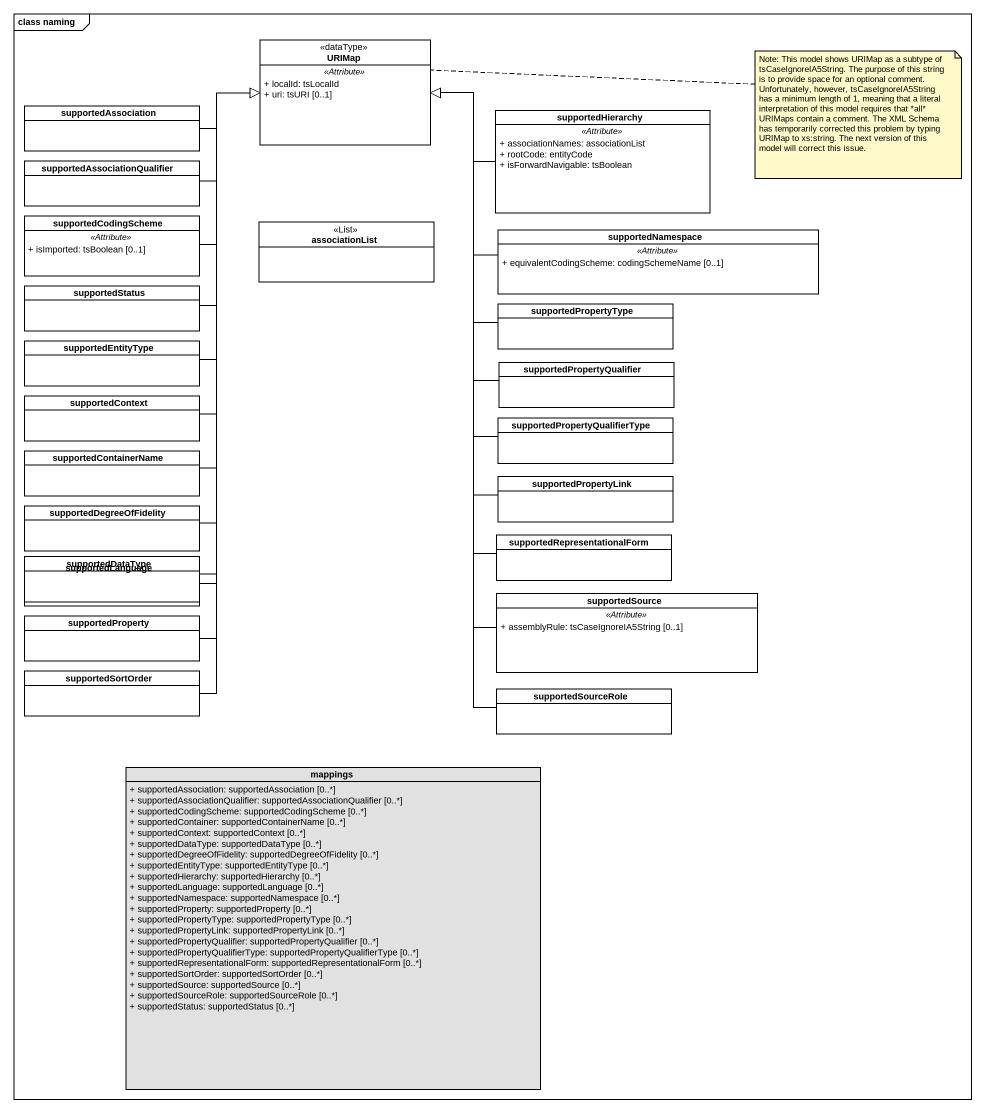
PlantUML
@startuml
mainframe class naming
hide circle
hide empty members
skinparam classAttributeIconSize 0
class URIMap <<dataType>> #FFFFFF {
  .. <<Attribute>> ..
  + localId: tsLocalId
  + uri: tsURI [0..1]
}
class supportedAssociation #FFFFFF
class supportedHierarchy #FFFFFF {
  .. <<Attribute>> ..
  + associationNames: associationList
  + rootCode: entityCode
  + isForwardNavigable: tsBoolean
}
class "supportedAssociationQualifier" as supportedAssociationQualifie #FFFFFF
class supportedCodingScheme #FFFFFF {
  .. <<Attribute>> ..
  + isImported: tsBoolean [0..1]
}
class associationList <<List>> #FFFFFF
class supportedNamespace #FFFFFF {
  .. <<Attribute>> ..
  + equivalentCodingScheme: codingSchemeName [0..1]
}
class supportedStatus #FFFFFF
class supportedPropertyType #FFFFFF
class supportedEntityType #FFFFFF
class supportedPropertyQualifier #FFFFFF
class supportedContext #FFFFFF
class "supportedPropertyQualifierType" as supportedPropertyQualifierTy #FFFFFF
class supportedContainerName #FFFFFF
class supportedPropertyLink #FFFFFF
class supportedDegreeOfFidelity #FFFFFF
class supportedDataType #FFFFFF
class "supportedRepresentationalForm" as supportedRepresentationalFor #FFFFFF
class supportedLanguage #FFFFFF
class supportedSource #FFFFFF {
  .. <<Attribute>> ..
  + assemblyRule: tsCaseIgnoreIA5String [0..1]
}
class supportedProperty #FFFFFF
class supportedSortOrder #FFFFFF
class supportedSourceRole #FFFFFF
class mappings #E1E1E1 {
  + supportedAssociation: supportedAssociation [0..*]
  + supportedAssociationQualifier: supportedAssociationQualifier [0..*]
  + supportedCodingScheme: supportedCodingScheme [0..*]
  + supportedContainer: supportedContainerName [0..*]
  + supportedContext: supportedContext [0..*]
  + supportedDataType: supportedDataType [0..*]
  + supportedDegreeOfFidelity: supportedDegreeOfFidelity [0..*]
  + supportedEntityType: supportedEntityType [0..*]
  + supportedHierarchy: supportedHierarchy [0..*]
  + supportedLanguage: supportedLanguage [0..*]
  + supportedNamespace: supportedNamespace [0..*]
  + supportedProperty: supportedProperty [0..*]
  + supportedPropertyType: supportedPropertyType [0..*]
  + supportedPropertyLink: supportedPropertyLink [0..*]
  + supportedPropertyQualifier: supportedPropertyQualifier [0..*]
  + supportedPropertyQualifierType: supportedPropertyQualifierType [0..*]
  + supportedRepresentationalForm: supportedRepresentationalForm [0..*]
  + supportedSortOrder: supportedSortOrder [0..*]
  + supportedSource: supportedSource [0..*]
  + supportedSourceRole: supportedSourceRole [0..*]
  + supportedStatus: supportedStatus [0..*]
}
supportedAssociation -right-|> URIMap
supportedHierarchy -left-|> URIMap
supportedAssociationQualifie -right-|> URIMap
supportedCodingScheme -up-|> URIMap
supportedNamespace -left-|> URIMap
supportedStatus -up-|> URIMap
supportedPropertyType -up-|> URIMap
supportedEntityType -up-|> URIMap
supportedPropertyQualifier -up-|> URIMap
supportedContext -up-|> URIMap
supportedPropertyQualifierTy -up-|> URIMap
supportedContainerName -up-|> URIMap
supportedPropertyLink -up-|> URIMap
supportedDegreeOfFidelity -up-|> URIMap
supportedDataType -up-|> URIMap
supportedRepresentationalFor -up-|> URIMap
supportedLanguage -up-|> URIMap
supportedSource -up-|> URIMap
supportedProperty -up-|> URIMap
supportedSortOrder -up-|> URIMap
supportedSourceRole -up-|> URIMap
note right of URIMap : Note: This model shows URIMap as a subtype of tsCaseIgnoreIA5String. The purpose of this string is to provide space for an optional comment. Unfortunately, however, tsCaseIgnoreIA5String has a minimum length of 1, meaning that a literal interpretation of this model requires that *all* URIMaps contain a comment. The XML Schema has temporarily corrected this problem by typing URIMap to xs:string. The next version of this model will correct this issue.
@enduml
